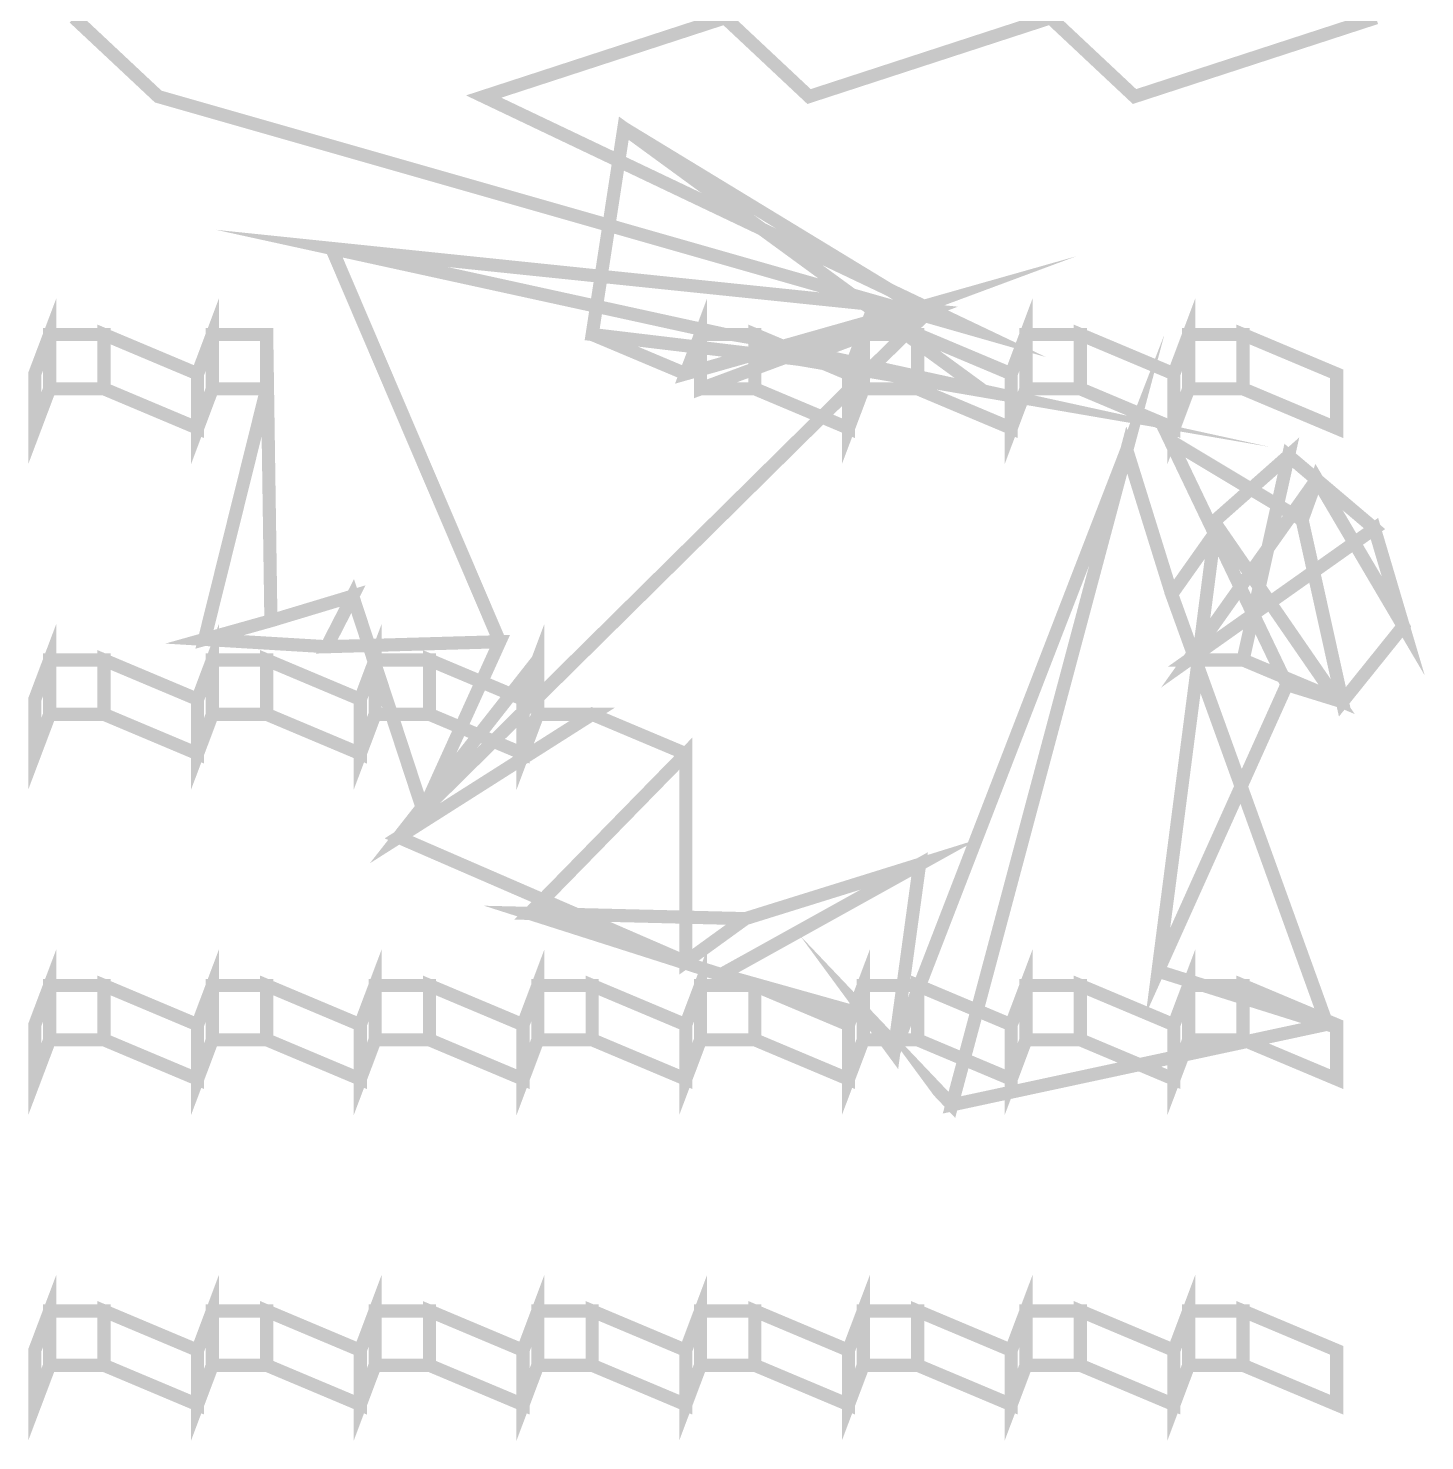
# Model space of a CAD drawing. Extents: x 0.5 to 10.7, y 0.3 to 10.6.
# Drawn here: x 7.471 to 8.949, y 0.791 to 2.286 of the extents above; entities that cross this region are included whole.
import ezdxf

# ---------------------------------------------------------------- set-up
doc = ezdxf.new("R2010")
doc.units = 0
doc.layers.get('0').update_dxf_attribs({"linetype": 'CONTINUOUS'})

msp = doc.modelspace()

# ---------------------------------------------------------------- linework, layer by layer
at = {"color": 0, "const_width": 0.013889}
msp.add_lwpolyline([(7.51942, 2.29719), (7.60835, 2.21386), (8.46957, 1.96778), (7.95281, 2.21386), (8.20833, 2.29719), (8.29719, 2.21386), (8.55279, 2.29719), (8.64165, 2.21386), (8.89725, 2.29719)], dxfattribs=at)
for points in [[(8.28668, 1.93582), (8.06765, 1.96208), (8.10113, 2.18039), (8.48193, 1.90224), (8.28668, 1.93582)], [(8.06765, 1.96208), (8.16667, 1.92042), (8.41347, 1.9904), (8.10113, 2.18039), (8.06765, 1.96208)], [(8.42469, 1.98762), (8.28668, 1.93582), (8.48193, 1.90224), (7.79194, 2.05317), (8.42469, 1.98762)], [(7.88872, 1.45817), (8.42469, 1.98762), (7.79194, 2.05317), (7.96983, 1.63693), (7.88872, 1.45817)], [(8.16667, 1.92042), (8.18235, 1.96208), (8.18235, 1.90457), (8.41347, 1.9904), (8.16667, 1.92042)], [(7.47775, 1.92042), (7.49349, 1.96208), (7.49349, 1.90457), (7.47775, 1.8629), (7.47775, 1.92042)], [(7.65001, 1.92042), (7.66569, 1.96208), (7.66569, 1.90457), (7.65001, 1.8629), (7.65001, 1.92042)], [(8.33886, 1.92042), (8.3546, 1.96208), (8.3546, 1.90457), (8.33886, 1.8629), (8.33886, 1.92042)], [(8.51113, 1.92042), (8.52681, 1.96208), (8.52681, 1.90457), (8.51113, 1.8629), (8.51113, 1.92042)], [(8.68332, 1.92042), (8.699, 1.96208), (8.699, 1.90457), (8.68332, 1.8629), (8.68332, 1.92042)], [(7.49349, 1.96208), (7.551, 1.96208), (7.551, 1.90457), (7.49349, 1.90457), (7.49349, 1.96208)], [(7.551, 1.96208), (7.65001, 1.92042), (7.65001, 1.8629), (7.551, 1.90457), (7.551, 1.96208)], [(7.72319, 1.96208), (7.72765, 1.65918), (7.65733, 1.63943), (7.72319, 1.90457), (7.72319, 1.96208)], [(7.66569, 1.96208), (7.72319, 1.96208), (7.72319, 1.90457), (7.66569, 1.90457), (7.66569, 1.96208)], [(8.18235, 1.96208), (8.23986, 1.96208), (8.23986, 1.90457), (8.18235, 1.90457), (8.18235, 1.96208)], [(8.23986, 1.96208), (8.33886, 1.92042), (8.33886, 1.8629), (8.23986, 1.90457), (8.23986, 1.96208)], [(8.38693, 1.20264), (8.63346, 1.83985), (8.44835, 1.14681), (8.35846, 1.24137), (8.38693, 1.20264)], [(8.3546, 1.96208), (8.41211, 1.96208), (8.41211, 1.90457), (8.3546, 1.90457), (8.3546, 1.96208)], [(8.41211, 1.96208), (8.51113, 1.92042), (8.51113, 1.8629), (8.41211, 1.90457), (8.41211, 1.96208)], [(8.52681, 1.96208), (8.58431, 1.96208), (8.58431, 1.90457), (8.52681, 1.90457), (8.52681, 1.96208)], [(8.58431, 1.96208), (8.68332, 1.92042), (8.68332, 1.8629), (8.58431, 1.90457), (8.58431, 1.96208)], [(8.699, 1.96208), (8.75651, 1.96208), (8.75651, 1.90457), (8.699, 1.90457), (8.699, 1.96208)], [(8.75651, 1.96208), (8.85558, 1.92042), (8.85558, 1.8629), (8.75651, 1.90457), (8.75651, 1.96208)], [(8.63346, 1.83985), (8.68099, 1.68722), (8.84543, 1.2321), (8.44835, 1.14681), (8.63346, 1.83985)], [(8.7264, 1.75142), (8.67931, 1.84972), (8.8029, 1.59153), (8.6665, 1.28836), (8.7264, 1.75142)], [(8.67931, 1.84972), (8.81901, 1.76594), (8.86165, 1.57335), (8.8029, 1.59153), (8.67931, 1.84972)], [(8.699, 1.61763), (8.75651, 1.61763), (8.80458, 1.83376), (8.89556, 1.75667), (8.699, 1.61763)], [(8.75651, 1.61763), (8.85558, 1.57596), (8.72586, 1.76417), (8.80458, 1.83376), (8.75651, 1.61763)], [(8.81901, 1.76594), (8.83458, 1.80886), (8.92611, 1.65349), (8.86165, 1.57335), (8.81901, 1.76594)], [(8.83458, 1.80886), (8.699, 1.61763), (8.89556, 1.75667), (8.92611, 1.65349), (8.83458, 1.80886)], [(8.68099, 1.68722), (8.7264, 1.75142), (8.6665, 1.28836), (8.84543, 1.2321), (8.68099, 1.68722)], [(7.72765, 1.65918), (7.81418, 1.68528), (7.78668, 1.63167), (7.65733, 1.63943), (7.72765, 1.65918)], [(7.81418, 1.68528), (7.88872, 1.45817), (7.96983, 1.63693), (7.78668, 1.63167), (7.81418, 1.68528)], [(7.47775, 1.57596), (7.49349, 1.61763), (7.49349, 1.56011), (7.47775, 1.51844), (7.47775, 1.57596)], [(7.65001, 1.57596), (7.66569, 1.61763), (7.66569, 1.56011), (7.65001, 1.51844), (7.65001, 1.57596)], [(7.82221, 1.57596), (7.83789, 1.61763), (7.83789, 1.56011), (7.82221, 1.51844), (7.82221, 1.57596)], [(7.99447, 1.57596), (8.01014, 1.61763), (8.01014, 1.56011), (7.99447, 1.51844), (7.99447, 1.57596)], [(8.01014, 1.61763), (7.86279, 1.43001), (8.06765, 1.56011), (8.01014, 1.56011), (8.01014, 1.61763)], [(7.49349, 1.61763), (7.551, 1.61763), (7.551, 1.56011), (7.49349, 1.56011), (7.49349, 1.61763)], [(7.551, 1.61763), (7.65001, 1.57596), (7.65001, 1.51844), (7.551, 1.56011), (7.551, 1.61763)], [(7.66569, 1.61763), (7.72319, 1.61763), (7.72319, 1.56011), (7.66569, 1.56011), (7.66569, 1.61763)], [(7.72319, 1.61763), (7.82221, 1.57596), (7.82221, 1.51844), (7.72319, 1.56011), (7.72319, 1.61763)], [(7.83789, 1.61763), (7.8954, 1.61763), (7.8954, 1.56011), (7.83789, 1.56011), (7.83789, 1.61763)], [(7.8954, 1.61763), (7.99447, 1.57596), (7.99447, 1.51844), (7.8954, 1.56011), (7.8954, 1.61763)], [(7.86279, 1.43001), (8.16667, 1.29818), (8.16667, 1.51844), (8.06765, 1.56011), (7.86279, 1.43001)], [(8.16667, 1.29818), (8.22988, 1.34391), (8.00142, 1.34945), (8.16667, 1.51844), (8.16667, 1.29818)], [(8.22988, 1.34391), (8.41417, 1.40136), (8.20415, 1.28472), (8.00142, 1.34945), (8.22988, 1.34391)], [(8.41417, 1.40136), (8.38693, 1.20264), (8.35846, 1.24137), (8.20415, 1.28472), (8.41417, 1.40136)], [(7.47775, 1.23155), (7.49349, 1.27322), (7.49349, 1.21571), (7.47775, 1.17405), (7.47775, 1.23155)], [(7.65001, 1.23155), (7.66569, 1.27322), (7.66569, 1.21571), (7.65001, 1.17405), (7.65001, 1.23155)], [(7.82221, 1.23155), (7.83789, 1.27322), (7.83789, 1.21571), (7.82221, 1.17405), (7.82221, 1.23155)], [(7.99447, 1.23155), (8.01014, 1.27322), (8.01014, 1.21571), (7.99447, 1.17405), (7.99447, 1.23155)], [(8.16667, 1.23155), (8.18235, 1.27322), (8.18235, 1.21571), (8.16667, 1.17405), (8.16667, 1.23155)], [(8.33886, 1.23155), (8.3546, 1.27322), (8.3546, 1.21571), (8.33886, 1.17405), (8.33886, 1.23155)], [(8.51113, 1.23155), (8.52681, 1.27322), (8.52681, 1.21571), (8.51113, 1.17405), (8.51113, 1.23155)], [(8.68332, 1.23155), (8.699, 1.27322), (8.699, 1.21571), (8.68332, 1.17405), (8.68332, 1.23155)], [(7.49349, 1.27322), (7.551, 1.27322), (7.551, 1.21571), (7.49349, 1.21571), (7.49349, 1.27322)], [(7.551, 1.27322), (7.65001, 1.23155), (7.65001, 1.17405), (7.551, 1.21571), (7.551, 1.27322)], [(7.66569, 1.27322), (7.72319, 1.27322), (7.72319, 1.21571), (7.66569, 1.21571), (7.66569, 1.27322)], [(7.72319, 1.27322), (7.82221, 1.23155), (7.82221, 1.17405), (7.72319, 1.21571), (7.72319, 1.27322)], [(7.83789, 1.27322), (7.8954, 1.27322), (7.8954, 1.21571), (7.83789, 1.21571), (7.83789, 1.27322)], [(7.8954, 1.27322), (7.99447, 1.23155), (7.99447, 1.17405), (7.8954, 1.21571), (7.8954, 1.27322)], [(8.01014, 1.27322), (8.06765, 1.27322), (8.06765, 1.21571), (8.01014, 1.21571), (8.01014, 1.27322)], [(8.06765, 1.27322), (8.16667, 1.23155), (8.16667, 1.17405), (8.06765, 1.21571), (8.06765, 1.27322)], [(8.18235, 1.27322), (8.23986, 1.27322), (8.23986, 1.21571), (8.18235, 1.21571), (8.18235, 1.27322)], [(8.23986, 1.27322), (8.33886, 1.23155), (8.33886, 1.17405), (8.23986, 1.21571), (8.23986, 1.27322)], [(8.3546, 1.27322), (8.41211, 1.27322), (8.41211, 1.21571), (8.3546, 1.21571), (8.3546, 1.27322)], [(8.41211, 1.27322), (8.51113, 1.23155), (8.51113, 1.17405), (8.41211, 1.21571), (8.41211, 1.27322)], [(8.52681, 1.27322), (8.58431, 1.27322), (8.58431, 1.21571), (8.52681, 1.21571), (8.52681, 1.27322)], [(8.58431, 1.27322), (8.68332, 1.23155), (8.68332, 1.17405), (8.58431, 1.21571), (8.58431, 1.27322)], [(8.699, 1.27322), (8.75651, 1.27322), (8.75651, 1.21571), (8.699, 1.21571), (8.699, 1.27322)], [(8.75651, 1.27322), (8.85558, 1.23155), (8.85558, 1.17405), (8.75651, 1.21571), (8.75651, 1.27322)], [(7.47775, 0.887099), (7.49349, 0.928765), (7.49349, 0.871257), (7.47775, 0.82959), (7.47775, 0.887099)], [(7.65001, 0.887099), (7.66569, 0.928765), (7.66569, 0.871257), (7.65001, 0.82959), (7.65001, 0.887099)], [(7.82221, 0.887099), (7.83789, 0.928765), (7.83789, 0.871257), (7.82221, 0.82959), (7.82221, 0.887099)], [(7.99447, 0.887099), (8.01014, 0.928765), (8.01014, 0.871257), (7.99447, 0.82959), (7.99447, 0.887099)], [(8.16667, 0.887099), (8.18235, 0.928765), (8.18235, 0.871257), (8.16667, 0.82959), (8.16667, 0.887099)], [(8.33886, 0.887099), (8.3546, 0.928765), (8.3546, 0.871257), (8.33886, 0.82959), (8.33886, 0.887099)], [(8.51113, 0.887099), (8.52681, 0.928765), (8.52681, 0.871257), (8.51113, 0.82959), (8.51113, 0.887099)], [(8.68332, 0.887099), (8.699, 0.928765), (8.699, 0.871257), (8.68332, 0.82959), (8.68332, 0.887099)], [(7.49349, 0.928765), (7.551, 0.928765), (7.551, 0.871257), (7.49349, 0.871257), (7.49349, 0.928765)], [(7.551, 0.928765), (7.65001, 0.887099), (7.65001, 0.82959), (7.551, 0.871257), (7.551, 0.928765)], [(7.66569, 0.928765), (7.72319, 0.928765), (7.72319, 0.871257), (7.66569, 0.871257), (7.66569, 0.928765)], [(7.72319, 0.928765), (7.82221, 0.887099), (7.82221, 0.82959), (7.72319, 0.871257), (7.72319, 0.928765)], [(7.83789, 0.928765), (7.8954, 0.928765), (7.8954, 0.871257), (7.83789, 0.871257), (7.83789, 0.928765)], [(7.8954, 0.928765), (7.99447, 0.887099), (7.99447, 0.82959), (7.8954, 0.871257), (7.8954, 0.928765)], [(8.01014, 0.928765), (8.06765, 0.928765), (8.06765, 0.871257), (8.01014, 0.871257), (8.01014, 0.928765)], [(8.06765, 0.928765), (8.16667, 0.887099), (8.16667, 0.82959), (8.06765, 0.871257), (8.06765, 0.928765)], [(8.18235, 0.928765), (8.23986, 0.928765), (8.23986, 0.871257), (8.18235, 0.871257), (8.18235, 0.928765)], [(8.23986, 0.928765), (8.33886, 0.887099), (8.33886, 0.82959), (8.23986, 0.871257), (8.23986, 0.928765)], [(8.3546, 0.928765), (8.41211, 0.928765), (8.41211, 0.871257), (8.3546, 0.871257), (8.3546, 0.928765)], [(8.41211, 0.928765), (8.51113, 0.887099), (8.51113, 0.82959), (8.41211, 0.871257), (8.41211, 0.928765)], [(8.52681, 0.928765), (8.58431, 0.928765), (8.58431, 0.871257), (8.52681, 0.871257), (8.52681, 0.928765)], [(8.58431, 0.928765), (8.68332, 0.887099), (8.68332, 0.82959), (8.58431, 0.871257), (8.58431, 0.928765)], [(8.699, 0.928765), (8.75651, 0.928765), (8.75651, 0.871257), (8.699, 0.871257), (8.699, 0.928765)], [(8.75651, 0.928765), (8.85558, 0.887099), (8.85558, 0.82959), (8.75651, 0.871257), (8.75651, 0.928765)]]:
    msp.add_lwpolyline(points, close=True, dxfattribs=at)

doc.saveas('drawing.dxf')
